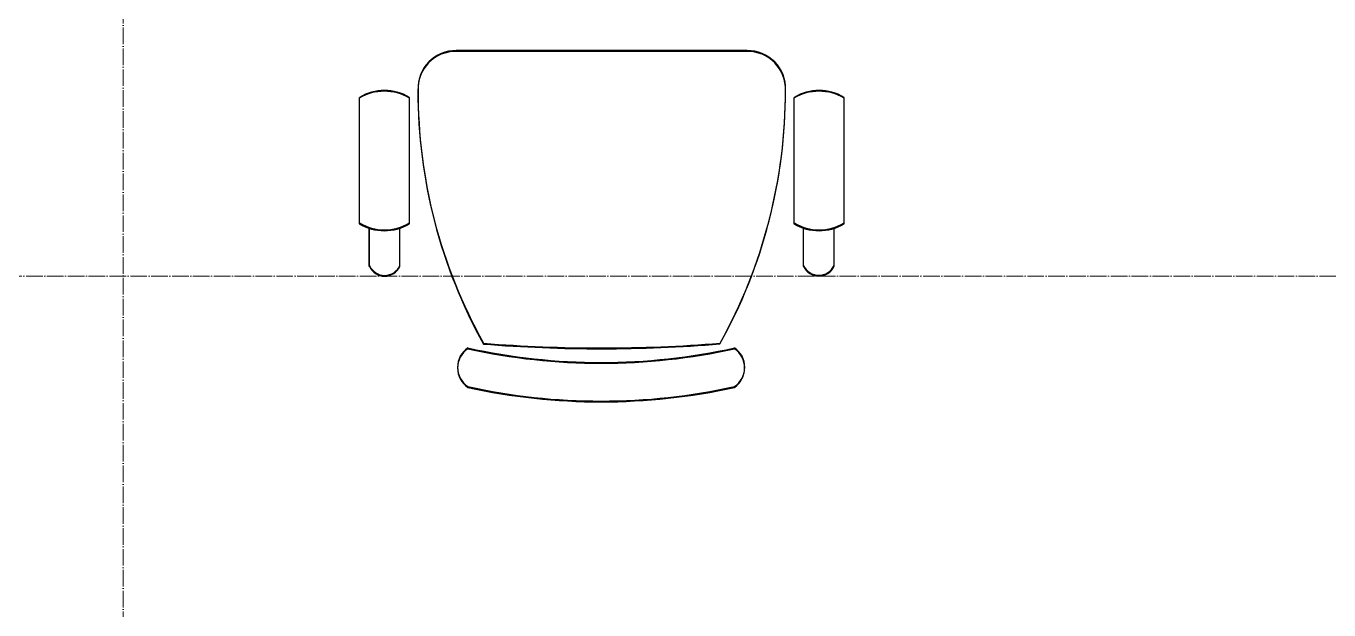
# Model space of a CAD drawing. Header units: millimetres. Extents: x -32 to 417638015, y -35 to 175284279.
# Drawn here: x 215427 to 216995, y 53161 to 53864 of the extents above; entities that cross this region are included whole.
import ezdxf

# ---------------------------------------------------------------- set-up
doc = ezdxf.new("R2010")
doc.units = ezdxf.units.MM
doc.linetypes.add('ADSK_Линия сетки', pattern=[25, 20, -2.5, 0, -2.5])
for name, color, linetype, lineweight in [('_ЭМ_ТХобщее_слой', 7, 'Continuous', 30), ('Оси', 253, 'Continuous', 9), ('ШТРИХОВКА', 252, 'Continuous', 15)]:
    doc.layers.add(name, color=color, linetype=linetype, lineweight=lineweight)
doc.layers.add('ЭОМ_Лотки рабочие', color=5, linetype='Continuous')

# ---------------------------------------------------------------- blocks, each defined once
blk = doc.blocks.new('ТХ 1 этаж.')
at = {"color": 252, "linetype": 'Continuous', "true_color": 0x939598}
for p, q in [((54014.2, 700), (53664, 700)), ((53547.5, 492.6), (53547.5, 643.8)), ((53607.7, 492.6), (53607.7, 643.8)), ((54070.5, 492.6), (54070.5, 643.8)), ((54130.7, 492.6), (54130.7, 643.8)), ((53559.5, 441.2), (53559.5, 486.8)), ((53596.3, 441.2), (53596.2, 487)), ((54081.9, 441.2), (54081.9, 487)), ((54118.7, 441.2), (54118.7, 486.8))]:
    blk.add_line(p, q, dxfattribs=at)
for centre, radius, start, end in [((53663.4, 654.6), 45.4, 89.2519, 182.1866), ((54014.8, 654.6), 45.4, 357.8135, 90.7479), ((53577.6, 593.7), 58.4, 58.951, 121.0488), ((54242.5, 651.5), 624.5, 179.878, 209.1059), ((53435.7, 651.6), 624.5, 330.9068, 0.1215), ((54100.6, 593.7), 58.4, 58.951, 121.0488), ((53577.6, 542.6), 58.4, 238.951, 301.0488), ((54100.6, 542.6), 58.4, 238.951, 301.0488), ((53577.9, 449.7), 20.2, 204.8955, 335.3354), ((54100.3, 449.8), 20.2, 204.8955, 335.3354), ((53838.4, 2104), 1761.9, 265.3938, 274.6546), ((53693.7, 318.9), 28.1, 124.2901, 235.7096), ((53838.4, 1072.2), 747.5, 257.602, 282.3978), ((53983, 318.9), 28.1, 304.2915, 55.7083), ((53838.4, 1025.7), 747.5, 257.602, 282.3978)]:
    blk.add_arc(centre, radius, start, end, dxfattribs=at)
blk = doc.blocks.new('1 этаж')
at = {"layer": 'Оси', "color": 8, "linetype": 'ADSK_Линия сетки'}
for p, q in [((46406.766, -4162.595), (46406.766, 44411.9)), ((-9557.528, 1983.902), (56672.201, 1983.902))]:
    blk.add_line(p, q, dxfattribs=at)
at = {"layer": 'ЭОМ_Лотки рабочие'}
blk.add_blockref('ТХ 1 этаж.', (-6856.492, 1554.379), dxfattribs=at)
blk = doc.blocks.new('_ЭМ_ТХ2_1этаж')
at = {"color": 252, "linetype": 'Continuous', "true_color": 0x939598}
for p, q in [((165162.1, -68493.5), (164811.9, -68493.5)), ((164695.4, -68700.9), (164695.4, -68549.8)), ((164755.6, -68700.9), (164755.6, -68549.8)), ((165218.4, -68700.9), (165218.4, -68549.8)), ((165278.6, -68700.9), (165278.6, -68549.8)), ((164707.4, -68752.3), (164707.4, -68706.7)), ((164744.1, -68752.3), (164744.1, -68706.6)), ((165229.8, -68752.3), (165229.8, -68706.6)), ((165266.6, -68752.3), (165266.6, -68706.7))]:
    blk.add_line(p, q, dxfattribs=at)
for centre, radius, start, end in [((164811.3, -68538.9), 45.4, 89.2519, 182.1866), ((165162.7, -68538.9), 45.4, 357.8135, 90.7479), ((164725.5, -68599.8), 58.4, 58.951, 121.0488), ((165390.4, -68542), 624.5, 179.878, 209.1059), ((164583.6, -68542), 624.5, 330.9068, 0.1215), ((165248.5, -68599.8), 58.4, 58.951, 121.0488), ((164725.5, -68650.9), 58.4, 238.951, 301.0488), ((165248.5, -68650.9), 58.4, 238.951, 301.0488), ((164725.8, -68743.8), 20.2, 204.8955, 335.3354), ((165248.2, -68743.7), 20.2, 204.8955, 335.3354), ((164841.6, -68874.6), 28.1, 124.2901, 235.7096), ((164986.3, -68121.3), 747.5, 257.602, 282.3978), ((164986.3, -67089.5), 1761.9, 265.3938, 274.6546), ((165130.9, -68874.6), 28.1, 304.2915, 55.7083), ((164986.3, -68167.8), 747.5, 257.602, 282.3978)]:
    blk.add_arc(centre, radius, start, end, dxfattribs=at)

msp = doc.modelspace()

# ---------------------------------------------------------------- block references
at = {"layer": '_ЭМ_ТХобщее_слой', "lineweight": 50}
msp.add_blockref('_ЭМ_ТХ2_1этаж', (51133.1, 122328.2), dxfattribs=at)
at = {"layer": 'ШТРИХОВКА'}
msp.add_blockref('1 этаж', (169137.4, 51579.3), dxfattribs=at)

doc.saveas('drawing.dxf')
